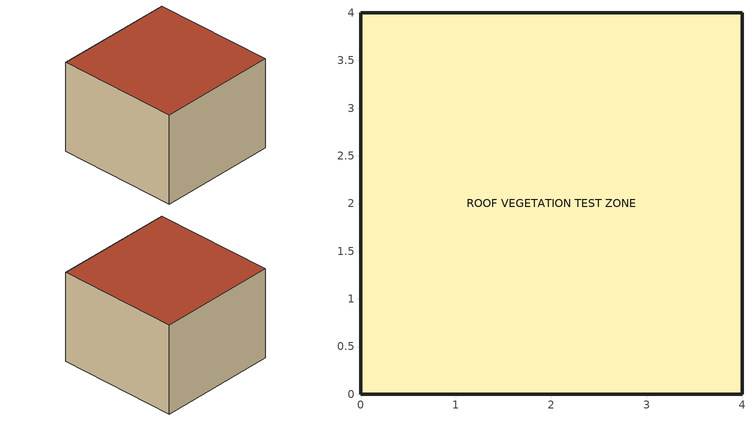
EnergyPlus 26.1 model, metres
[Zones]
ROOF VEGETATION TEST ZONE
 floor ground (A OPAQUE HOST CONSTRUCTION): 4,4 4,0 0,0 0,4 z0
 wall outside (A OPAQUE HOST CONSTRUCTION): 0,0 4,0 4,4 0,4 0,0 z0:3
 roof outside (B ROOF VEGETATION CONSTRUCTION): 0,4 0,0 4,0 4,4 z3
[Building]
Material Roof Vegetation Static EIO: 0, Suburbs, 0.04, 0.4, FullExterior, 25, 6
[Site:Location]
Golden: 39.74, -105.18, -7, 1829
[Site:GroundTemperature:BuildingSurface]
18, 18, 18, 18, 18, 18, 18, 18, 18, 18, 18, 18
[Material]
DISTINCTIVE OPAQUE HOST MATERIAL: Rough, 0.113, 0.347, 913, 836, 0.87, 0.63, 0.58
[Material:RoofVegetation]
Z USED EXPLICIT ROOF VEGETATION: 0.5, 5, 0.2, 0.95, 180, EXPLICIT SOIL LABEL, MediumSmooth, 0.18, 0.4, 641, 1100, 0.95, 0.8, 0.7, 0.4, 0.01, 0.2, Advanced
[Construction]
A OPAQUE HOST CONSTRUCTION: DISTINCTIVE OPAQUE HOST MATERIAL
B ROOF VEGETATION CONSTRUCTION: Z USED EXPLICIT ROOF VEGETATION, DISTINCTIVE OPAQUE HOST MATERIAL
[Zone]
ROOF VEGETATION TEST ZONE: 0, 0, 0, 0, 1, 1, 3, 48, 16
